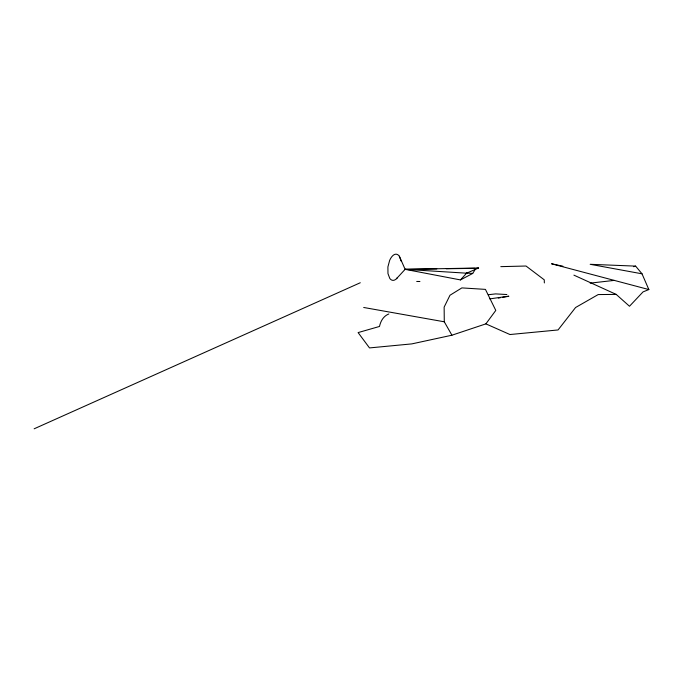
<?xml version="1.0" encoding="UTF-8"?>
<svg xmlns="http://www.w3.org/2000/svg" width="683" height="683" viewBox="0 0 683 683"><rect width="100%" height="100%" fill="white"/><g stroke="black" fill="none" stroke-linecap="round" stroke-linejoin="round"><path stroke-width="1.02" d="M397.54 277.469A17.271 7.539 -84.4 0 1 389.822 278.51L387.97 273.593L387.901 266.933L389.651 260.368A17.237 7.513 -84.2 0 1 399.333 256.185L405.121 269.341L460.47 279.919L472.713 273.439L475.359 269.187M485.878 323.87L495.79 310.424L485.425 289.379L461.87 287.902L449.977 295.252L444.138 307.119L444.283 321.795L451.933 335.208L485.878 323.87L509.97 334.533L558.054 329.957L575.573 307.512L598.206 294.561L616.203 294.407L629.495 306.249L643.045 291.889L648.85 289.558L642.02 273.815L635.625 266.122L590.172 264.304L642.02 273.815M460.47 279.919L466.591 273.191L478.604 267.992L405.121 269.341L396.473 278.715M34.15 428.804L360.283 282.745M633.628 266.712L635.625 266.122M451.933 335.208L411.823 343.891L369.503 347.92L358.105 332.587L379.5 326.457A50.713 25.723 58.8 0 1 388.866 313.975M498.3 298.078L500.391 297.72M502.483 297.37L508.758 296.302M489.754 298.906L508.707 296.14M476.794 268.223L478.604 267.992M488.311 294.723L495.61 293.895L506.871 294.535M590.197 283.129L614.248 280.397M500.801 266.643L526.021 266.02L544.257 279.825L544.351 282.933M466.591 273.191L405.121 269.341L436.804 268.889M446.315 268.761L474.83 268.351M416.724 281.464L419.917 281.507M405.121 269.341L409.339 269.597M466.378 273.055L472.713 273.439M363.706 307.478L444.283 321.795M562.929 266.216L551.54 263.775L648.85 289.558M573.899 275.138L616.203 294.407M399.333 256.185L401.109 261.094"/></g></svg>
